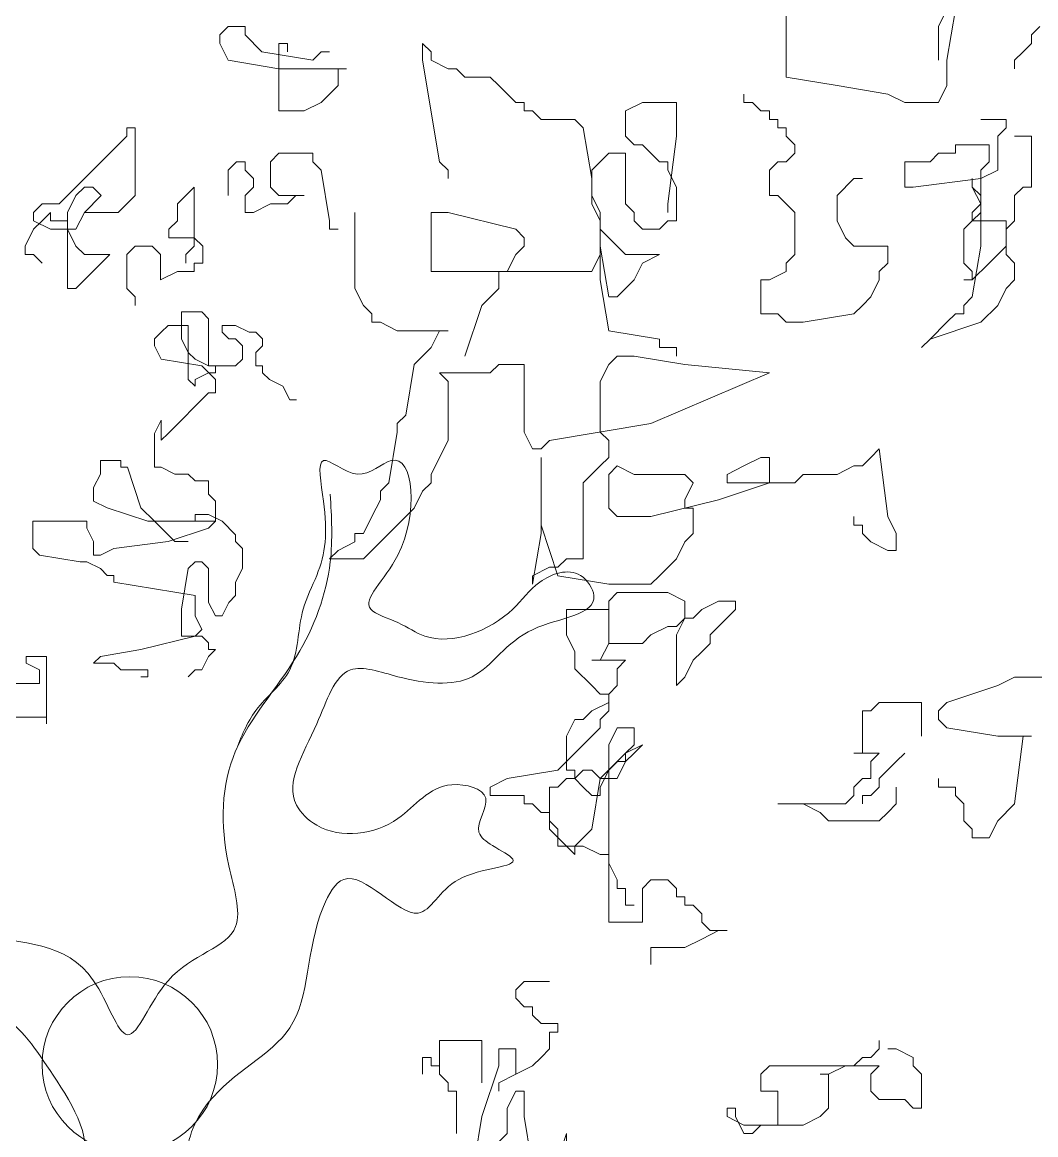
# Model space of a CAD drawing. Extents: x -1568 to -728, y -1287 to -990.
# Drawn here: x -1431.857 to -1429.897, y -1192.522 to -1190.371 of the extents above; entities that cross this region are included whole.
import ezdxf

# ---------------------------------------------------------------- set-up
doc = ezdxf.new("R2010")
doc.units = 0
doc.header["$LTSCALE"] = 5
doc.layers.get('0').update_dxf_attribs({"linetype": 'CONTINUOUS'})

# ---------------------------------------------------------------- blocks, each defined once
blk = doc.blocks.new('tulia')
at = {"color": 3, "lineweight": 0}
for p, q in [((198.6213, 272.2804), (198.6213, 271.6837)), ((197.4865, 271.803), (197.4268, 272.1611)), ((197.4865, 272.1611), (197.5463, 272.0417)), ((196.8296, 272.0417), (196.8893, 271.982)), ((197.5463, 272.0417), (197.5463, 271.803)), ((202.4434, 271.982), (202.4434, 272.0417)), ((202.4434, 272.0417), (202.5629, 272.0417)), ((202.5629, 272.0417), (202.6226, 271.982)), ((196.8893, 271.982), (196.8893, 271.9224)), ((196.8893, 271.9224), (196.949, 271.8627)), ((201.1296, 271.8627), (201.1893, 271.9224)), ((201.1893, 271.9224), (201.1893, 271.803)), ((202.2046, 271.9224), (202.1448, 271.9224)), ((202.1448, 271.9224), (202.1448, 271.8627)), ((202.2046, 271.4449), (202.2046, 271.9224)), ((202.324, 271.8627), (202.4434, 271.982)), ((202.6226, 271.9224), (202.5629, 271.803)), ((202.6226, 271.982), (202.6226, 271.9224)), ((196.949, 271.8627), (197.0088, 271.803)), ((201.1296, 271.803), (201.1296, 271.8627)), ((201.8462, 271.8627), (201.9059, 271.8627)), ((201.9059, 271.8627), (201.9657, 271.803)), ((201.9657, 271.803), (202.324, 271.8627)), ((197.0088, 271.803), (197.0088, 271.7433)), ((197.4865, 271.624), (197.4865, 271.803)), ((201.0101, 271.7433), (201.1296, 271.803)), ((201.1893, 271.803), (201.0698, 271.0869)), ((202.5629, 271.803), (202.2046, 271.7433)), ((198.6213, 271.6837), (198.2629, 271.624)), ((200.6518, 271.624), (200.7115, 271.6837)), ((200.7115, 271.6837), (200.8907, 271.6837)), ((200.8907, 271.6837), (200.9504, 271.7433)), ((200.9504, 271.7433), (201.0101, 271.7433)), ((202.2046, 271.7433), (201.7268, 271.7433)), ((201.7268, 271.7433), (201.7865, 271.7433)), ((201.7865, 271.7433), (201.7865, 271.624)), ((197.5463, 271.5046), (197.4865, 271.624)), ((198.2629, 271.624), (197.9046, 271.5643)), ((200.5323, 271.5046), (200.6518, 271.624)), ((201.7865, 271.624), (201.8462, 271.5643)), ((197.9046, 271.5643), (197.7851, 271.5046)), ((198.9199, 271.5643), (198.9199, 271.5046)), ((201.8462, 271.5643), (201.9059, 271.5046)), ((197.7851, 271.5046), (197.5463, 271.5046)), ((198.8004, 271.4449), (198.7407, 271.4449)), ((198.7407, 271.4449), (198.7407, 271.3853)), ((198.8601, 271.5046), (198.8004, 271.4449)), ((198.9199, 271.5046), (198.8601, 271.5046)), ((199.3976, 271.2659), (199.3976, 271.5046)), ((199.3976, 271.5046), (199.6365, 271.5046)), ((199.6365, 271.5046), (199.756, 271.4449)), ((199.756, 271.4449), (199.756, 271.2659)), ((200.3532, 271.3853), (200.4129, 271.4449)), ((200.4129, 271.4449), (200.4726, 271.4449)), ((200.4726, 271.4449), (200.4726, 271.5046)), ((200.4726, 271.5046), (200.5323, 271.5046)), ((201.9059, 271.5046), (202.0254, 271.4449)), ((202.0254, 271.4449), (202.2046, 271.4449)), ((197.2477, 271.3853), (197.0685, 271.3853)), ((197.0685, 271.3853), (197.0685, 271.3256)), ((198.7407, 271.3853), (198.681, 271.3853)), ((198.681, 271.3853), (198.681, 271.3256)), ((200.0546, 271.3256), (200.1143, 271.3853)), ((200.1143, 271.3853), (200.3532, 271.3853)), ((197.0685, 271.3256), (197.1282, 271.2659)), ((198.681, 271.3256), (198.6213, 271.3256)), ((198.6213, 271.3256), (198.6213, 271.2659)), ((199.9949, 270.9675), (200.0546, 271.3256)), ((203.2198, 270.8482), (203.2198, 271.3256)), ((203.2198, 271.3256), (203.2795, 271.3256)), ((203.2795, 271.3256), (203.2795, 271.2659)), ((196.8893, 270.9079), (196.8893, 271.2659)), ((196.8893, 271.2659), (197.0088, 271.2659)), ((197.1282, 271.2659), (197.1282, 271.0272)), ((198.6213, 271.2659), (198.5615, 271.2062)), ((199.4574, 270.7885), (199.3976, 271.2659)), ((199.756, 271.2659), (199.6962, 271.2062)), ((203.2795, 271.2659), (203.6379, 270.9079)), ((197.4268, 271.2062), (197.1879, 271.2062)), ((197.1879, 271.2062), (197.1879, 271.0869)), ((197.4268, 271.1466), (197.4268, 271.2062)), ((197.5463, 271.1466), (197.4268, 271.1466)), ((197.606, 271.0869), (197.5463, 271.1466)), ((198.5615, 271.2062), (198.5615, 271.1466)), ((198.5615, 271.1466), (198.6213, 271.0869)), ((199.5768, 271.1466), (199.5171, 271.0869)), ((199.6365, 271.2062), (199.5768, 271.1466)), ((199.6962, 271.2062), (199.6365, 271.2062)), ((199.756, 270.7885), (199.756, 271.1466)), ((199.756, 271.1466), (199.8754, 271.1466)), ((199.8754, 271.1466), (199.9949, 271.0272)), ((201.9657, 271.0869), (201.9657, 271.1466)), ((201.9657, 271.1466), (202.2046, 271.1466)), ((202.2046, 271.1466), (202.2643, 271.0869)), ((197.1879, 271.0869), (197.2477, 271.0272)), ((197.7851, 271.0869), (197.606, 271.0869)), ((197.7851, 270.9079), (197.7851, 271.0869)), ((198.6213, 271.0869), (198.681, 271.0869)), ((198.681, 271.0869), (198.7407, 271.0272)), ((199.5171, 271.0869), (199.4574, 271.0869)), ((199.4574, 271.0869), (199.4574, 271.0272)), ((201.0698, 271.0869), (201.0101, 271.0272)), ((201.9059, 271.0272), (201.9657, 271.0869)), ((202.2643, 271.0869), (202.2643, 270.9079)), ((202.4434, 271.0272), (202.4434, 271.0869)), ((202.4434, 271.0869), (202.5032, 271.0869)), ((202.5032, 271.0869), (202.5629, 271.0272)), ((197.1282, 271.0272), (197.2477, 270.9675)), ((197.2477, 271.0272), (197.2477, 270.7885)), ((198.7407, 271.0272), (198.7407, 270.8482)), ((199.4574, 271.0272), (199.3976, 270.9079)), ((199.9949, 271.0272), (199.9949, 270.7885)), ((201.0101, 271.0272), (201.0101, 270.9675)), ((201.8462, 270.6691), (201.9059, 271.0272)), ((202.3837, 270.9675), (202.4434, 271.0272)), ((202.5629, 271.0272), (202.5629, 270.8482)), ((196.949, 270.9079), (196.8893, 270.9079)), ((197.0088, 270.8482), (196.949, 270.9079)), ((197.2477, 270.9675), (197.7254, 270.9079)), ((197.2477, 270.8482), (197.3074, 270.9079)), ((197.3074, 270.9079), (197.2477, 270.7885)), ((197.3074, 270.9079), (197.3074, 270.9675)), ((197.3074, 270.9675), (197.3074, 270.9079)), ((197.7254, 270.9079), (197.7851, 270.9079)), ((198.1435, 270.9675), (198.0838, 270.9675)), ((198.2629, 270.8482), (198.1435, 270.9675)), ((199.3976, 270.9079), (199.3976, 270.6691)), ((199.9949, 270.8482), (199.9949, 270.9675)), ((202.2643, 270.9079), (202.2046, 270.8482)), ((202.3837, 270.9079), (202.3837, 270.9675)), ((202.4434, 270.8482), (202.3837, 270.9079)), ((202.8018, 270.4901), (202.8018, 270.9079)), ((202.8018, 270.9079), (202.8615, 270.8482)), ((203.4587, 270.8482), (203.5184, 270.9079)), ((203.5184, 270.9079), (203.5782, 270.9079)), ((203.5782, 270.9079), (203.6379, 270.8482)), ((203.6379, 270.9079), (203.6976, 270.8482)), ((197.0088, 270.6691), (197.0088, 270.8482)), ((197.2477, 270.4901), (197.2477, 270.8482)), ((198.2629, 270.6691), (198.2629, 270.8482)), ((198.681, 270.8482), (198.6213, 270.7885)), ((198.7407, 270.8482), (198.681, 270.8482)), ((199.9351, 270.7288), (199.9949, 270.8482)), ((202.2046, 270.8482), (202.0254, 270.8482)), ((202.0254, 270.8482), (202.0851, 270.8482)), ((202.0851, 270.8482), (202.1448, 270.7885)), ((202.4434, 270.7288), (202.4434, 270.8482)), ((202.8615, 270.8482), (202.9212, 270.7885)), ((203.2795, 270.7885), (203.2198, 270.8482)), ((203.5782, 270.7288), (203.4587, 270.8482)), ((203.6379, 270.8482), (203.6976, 270.7288)), ((203.6976, 270.8482), (203.7573, 270.7885)), ((197.2477, 270.7885), (197.3074, 270.7288)), ((197.2477, 270.7885), (197.2477, 270.7288)), ((198.6213, 270.7885), (198.5615, 270.7288)), ((199.4574, 270.7288), (199.4574, 270.7885)), ((199.6962, 270.7288), (199.756, 270.7885)), ((199.9949, 270.7885), (199.9351, 270.6691)), ((202.1448, 270.7885), (202.2643, 270.7885)), ((202.2643, 270.7885), (202.3837, 270.7288)), ((202.9212, 270.7885), (202.9212, 270.6691)), ((203.3393, 270.7288), (203.2795, 270.7885)), ((203.7573, 270.7885), (203.8768, 270.7885)), ((203.8768, 270.7885), (203.9365, 270.7288)), ((197.0685, 270.6095), (197.0088, 270.6691)), ((197.3074, 270.6691), (197.0685, 270.6691)), ((197.0685, 270.6691), (197.0685, 270.4304)), ((197.2477, 270.7288), (197.3074, 270.6691)), ((197.3074, 270.7288), (197.3074, 270.6691)), ((197.3074, 270.6691), (197.3671, 270.6095)), ((198.2032, 270.5498), (198.2629, 270.6691)), ((198.5615, 270.7288), (198.5615, 270.4304)), ((199.3976, 270.6691), (199.4574, 270.6691)), ((199.4574, 270.6691), (199.5171, 270.6095)), ((199.6365, 270.6095), (199.6962, 270.6691)), ((199.6962, 270.6691), (199.6962, 270.7288)), ((199.9351, 270.4304), (199.9351, 270.7288)), ((199.9351, 270.6691), (199.9351, 270.6095)), ((200.5323, 270.6095), (201.0101, 270.7288)), ((201.0101, 270.7288), (201.1296, 270.7288)), ((201.1296, 270.7288), (201.1296, 270.3111)), ((201.6671, 270.7288), (201.6671, 270.1917)), ((201.8462, 270.6095), (201.8462, 270.6691)), ((202.3837, 270.7288), (202.4434, 270.7288)), ((202.9212, 270.6691), (202.9809, 270.6095)), ((203.5782, 270.7288), (203.3393, 270.7288)), ((203.6379, 270.6095), (203.5782, 270.7288)), ((203.6976, 270.7288), (203.6976, 270.6095)), ((203.6976, 270.1917), (203.6976, 270.6691)), ((203.6976, 270.6691), (203.817, 270.6691)), ((203.817, 270.6691), (203.817, 270.7288)), ((203.817, 270.7288), (203.8768, 270.6691)), ((203.9365, 270.6691), (203.817, 270.6095)), ((203.8768, 270.6691), (203.9365, 270.6095)), ((203.9365, 270.7288), (203.9365, 270.6691)), ((197.0685, 270.4901), (197.0685, 270.6095)), ((197.3671, 270.6095), (197.3671, 270.3708)), ((199.5171, 270.6095), (199.6365, 270.6095)), ((199.9351, 270.6095), (199.8754, 270.5498)), ((199.9351, 270.6095), (199.9351, 270.2514)), ((199.9351, 270.4901), (199.9351, 270.6095)), ((200.4726, 270.5498), (200.5323, 270.6095)), ((201.7865, 270.6095), (201.8462, 270.6095)), ((202.9809, 270.6095), (202.9809, 270.5498)), ((203.817, 270.6095), (203.6379, 270.6095)), ((203.6976, 270.6095), (203.6379, 270.4901)), ((203.9365, 270.6095), (203.9962, 270.4901)), ((198.1435, 270.4901), (198.2032, 270.5498)), ((199.8754, 270.5498), (199.8157, 270.4901)), ((200.4726, 270.4901), (200.4726, 270.5498)), ((202.8018, 270.5498), (202.742, 270.4901)), ((202.9809, 270.5498), (202.8018, 270.5498)), ((197.0685, 270.4304), (197.0088, 270.3708)), ((197.1879, 270.3708), (197.0685, 270.4901)), ((197.3074, 270.1321), (197.2477, 270.4901)), ((197.9046, 270.3708), (197.9046, 270.4901)), ((197.9046, 270.4901), (198.1435, 270.4901)), ((198.5615, 270.4304), (198.6213, 270.3708)), ((199.756, 270.4304), (199.5171, 270.4304)), ((199.5171, 270.4304), (199.6365, 270.3708)), ((199.8157, 270.4901), (199.756, 270.4304)), ((199.8754, 270.1321), (199.9351, 270.4901)), ((199.9949, 270.3111), (199.9351, 270.4304)), ((200.5323, 270.4304), (200.4726, 270.4901)), ((200.5921, 270.3111), (200.5323, 270.4304)), ((202.742, 270.4901), (202.742, 270.3708)), ((202.8615, 270.4304), (202.8018, 270.4901)), ((202.8615, 270.3708), (202.8615, 270.4304)), ((203.0407, 270.4304), (203.1004, 270.4901)), ((203.0407, 270.2514), (203.0407, 270.4304)), ((203.1004, 270.4901), (203.2198, 270.4901)), ((203.2198, 270.4901), (203.2795, 270.4304)), ((203.2795, 270.4304), (203.2795, 270.1917)), ((203.5782, 270.4304), (203.399, 270.4304)), ((203.399, 270.4304), (203.4587, 270.3708)), ((203.6379, 270.4901), (203.5782, 270.4304)), ((203.9365, 270.4304), (203.8768, 270.3708)), ((203.9962, 270.4304), (203.9365, 270.4304)), ((203.9962, 270.4901), (203.9962, 270.4304)), ((197.0088, 270.3708), (197.0088, 270.2514)), ((197.3074, 270.2514), (197.1879, 270.3708)), ((197.3671, 270.3708), (197.3074, 270.3111)), ((197.9643, 270.3111), (197.9046, 270.3708)), ((198.6213, 270.3708), (198.6213, 270.3111)), ((199.6365, 270.3708), (199.6962, 270.2514)), ((202.742, 270.3708), (202.8018, 270.3708)), ((202.8018, 270.3708), (202.8018, 270.3111)), ((203.4587, 270.3708), (203.5782, 270.2514)), ((197.3074, 270.3111), (197.3074, 270.2514)), ((197.9643, 270.2514), (197.9643, 270.3111)), ((198.6213, 270.3111), (198.7407, 270.2514)), ((201.1296, 270.3111), (199.9949, 270.3111)), ((200.6518, 270.3111), (200.5921, 270.3111)), ((200.6518, 270.1917), (200.6518, 270.3111)), ((202.8018, 270.3111), (202.9212, 270.3111)), ((202.9212, 270.3111), (203.0407, 270.2514)), ((197.0088, 270.2514), (197.0685, 270.1917)), ((197.0685, 270.1917), (197.1282, 270.0724)), ((197.3074, 270.2514), (197.3671, 270.2514)), ((197.3671, 270.2514), (197.3074, 270.2514)), ((198.024, 270.1321), (197.9643, 270.2514)), ((198.7407, 270.2514), (198.8004, 270.2514)), ((198.8004, 270.2514), (198.8004, 270.0127)), ((199.6962, 270.2514), (199.756, 270.1917)), ((199.756, 270.1917), (199.8157, 270.1321)), ((199.9351, 270.2514), (199.8754, 269.8933)), ((200.7712, 270.0724), (200.6518, 270.1917)), ((201.6671, 270.1917), (201.6073, 270.0724)), ((203.2795, 270.1917), (203.2198, 270.1321)), ((203.5782, 270.2514), (203.6379, 270.1917)), ((203.6379, 270.1917), (203.6976, 270.1917)), ((197.3671, 270.0724), (197.3074, 270.1321)), ((198.0838, 270.0724), (198.024, 270.1321)), ((199.8157, 270.1321), (199.8754, 270.1321)), ((203.2198, 270.1321), (203.2198, 270.0724)), ((197.1282, 270.0724), (197.2477, 269.953)), ((197.3671, 270.0127), (197.3671, 270.0724)), ((198.1435, 270.0127), (198.0838, 270.0724)), ((200.8907, 269.7143), (200.7712, 270.0724)), ((201.6073, 270.0724), (201.5476, 270.0127)), ((197.2477, 269.953), (197.606, 269.8337)), ((197.4268, 270.0127), (197.3671, 270.0127)), ((197.4865, 269.953), (197.4268, 270.0127)), ((197.606, 269.8337), (197.4865, 269.953)), ((198.5018, 269.953), (198.1435, 270.0127)), ((198.6213, 269.953), (198.5018, 269.953)), ((198.681, 270.0127), (198.6213, 269.953)), ((198.8004, 270.0127), (198.681, 270.0127)), ((201.4879, 269.953), (201.3684, 269.8933)), ((201.5476, 269.953), (201.4879, 269.953)), ((201.5476, 270.0127), (201.5476, 269.953)), ((202.701, 269.9782), (202.7488, 270.0259)), ((202.701, 269.6443), (202.701, 269.9782)), ((202.7488, 270.0259), (202.892, 270.0259)), ((202.892, 270.0259), (202.892, 269.8351)), ((199.8754, 269.8933), (199.5171, 269.8337)), ((201.3684, 269.8933), (201.0101, 269.8933)), ((201.0101, 269.8933), (201.0698, 269.8933)), ((201.0698, 269.8933), (201.1296, 269.774)), ((202.3191, 269.8351), (202.3668, 269.8828)), ((202.3668, 269.8828), (202.4146, 269.8828)), ((202.4146, 269.8828), (202.5101, 269.9305)), ((202.5101, 269.9305), (202.6055, 269.9305)), ((202.6055, 269.8828), (202.5578, 269.8351)), ((202.6055, 269.9305), (202.6055, 269.8828)), ((202.8442, 269.5489), (202.8442, 269.9305)), ((202.8442, 269.9305), (202.9875, 269.9305)), ((202.9875, 269.9305), (203.0352, 269.8828)), ((203.0352, 269.8828), (203.083, 269.8351)), ((197.606, 269.8337), (197.6657, 269.774)), ((197.6657, 269.774), (197.606, 269.8337)), ((199.5171, 269.8337), (199.5171, 269.774)), ((202.3191, 269.7874), (202.3191, 269.8351)), ((202.5101, 269.8351), (202.4623, 269.7874)), ((202.5578, 269.8351), (202.5101, 269.8351)), ((202.892, 269.8351), (202.8442, 269.7397)), ((203.083, 269.8351), (203.083, 269.7874)), ((199.5171, 269.774), (199.3976, 269.774)), ((199.3976, 269.774), (199.3976, 269.7143)), ((201.1296, 269.774), (201.249, 269.6546)), ((202.3668, 269.7397), (202.3191, 269.7874)), ((202.3668, 269.6443), (202.3668, 269.7397)), ((202.4623, 269.7874), (202.4623, 269.692)), ((202.8442, 269.7397), (202.7965, 269.692)), ((203.083, 269.7874), (203.0352, 269.692)), ((198.7407, 269.595), (199.3379, 269.6546)), ((199.3379, 269.6546), (199.6962, 269.7143)), ((199.6962, 269.7143), (199.8157, 269.7143)), ((199.8157, 269.7143), (199.8754, 269.6546)), ((199.8754, 269.6546), (199.9351, 269.5353)), ((200.6518, 269.6546), (200.4726, 269.6546)), ((200.4726, 269.6546), (200.4726, 269.1772)), ((200.7115, 269.595), (200.6518, 269.6546)), ((201.249, 269.6546), (201.3087, 269.2966)), ((202.3191, 269.5966), (202.3191, 269.6443)), ((202.3191, 269.6443), (202.3668, 269.6443)), ((202.4623, 269.692), (202.5101, 269.6443)), ((202.5101, 269.6443), (202.701, 269.6443)), ((202.701, 269.6443), (202.6533, 269.6443)), ((202.6533, 269.6443), (202.6533, 269.5966)), ((202.7488, 269.6443), (202.6533, 269.5489)), ((202.7965, 269.692), (202.701, 269.6443)), ((203.0352, 269.692), (202.7488, 269.6443)), ((199.5768, 269.2369), (198.7407, 269.595)), ((201.0698, 269.595), (200.7115, 269.595)), ((201.0101, 269.5353), (201.0698, 269.595)), ((202.2714, 269.5489), (202.3191, 269.5966)), ((202.6533, 269.5966), (202.701, 269.5966)), ((202.701, 269.5966), (202.7965, 269.5489)), ((199.9351, 269.5353), (199.9351, 269.1772)), ((201.0101, 269.1176), (201.0101, 269.5353)), ((202.1281, 269.4057), (202.1759, 269.5012)), ((202.1759, 269.5012), (202.2714, 269.5489)), ((202.6533, 269.5489), (202.6533, 269.4535)), ((202.7965, 269.5489), (202.7965, 269.5012)), ((202.7965, 269.5012), (202.8442, 269.5489)), ((202.0804, 269.4057), (202.1281, 269.4057)), ((202.6533, 269.4535), (202.701, 269.4535)), ((202.701, 269.4535), (202.9875, 269.1672)), ((201.3087, 269.2966), (201.3684, 269.2369)), ((203.0352, 269.1195), (203.0352, 269.2626)), ((203.0352, 269.2626), (203.083, 269.1672)), ((200.2935, 269.1176), (199.5768, 269.2369)), ((199.9351, 269.1772), (199.8754, 269.1176)), ((200.4726, 269.1772), (200.4129, 269.0579)), ((201.3684, 269.2369), (201.3684, 269.1772)), ((201.3684, 269.1772), (201.4282, 268.8192)), ((202.9875, 269.1672), (203.0352, 269.1195)), ((203.083, 269.1672), (203.083, 268.9287)), ((199.8754, 269.1176), (199.8754, 268.9982)), ((200.3532, 269.0579), (200.2935, 269.1176)), ((201.0698, 268.9982), (201.0101, 269.1176)), ((197.9643, 269.0579), (197.9046, 268.5805)), ((198.024, 268.9982), (197.9643, 269.0579)), ((200.4129, 269.0579), (200.3532, 269.0579)), ((198.0838, 268.9385), (198.024, 268.9982)), ((198.1435, 268.9385), (198.0838, 268.9385)), ((198.2629, 268.8788), (198.1435, 268.9385)), ((198.7407, 268.8192), (198.7407, 268.9982)), ((198.7407, 268.9982), (198.8004, 268.9982)), ((198.8004, 268.9982), (198.9199, 268.9385)), ((198.9199, 268.9385), (199.0393, 268.8788)), ((199.6962, 268.8788), (199.8157, 268.9385)), ((199.8157, 268.9385), (199.8754, 268.8788)), ((199.8754, 268.9982), (199.9351, 268.9385)), ((199.9351, 268.9385), (200.0546, 268.8192)), ((200.3532, 268.4611), (200.3532, 268.9982)), ((200.3532, 268.9982), (200.3532, 268.5208)), ((201.1296, 268.8788), (201.0698, 268.9982)), ((203.3217, 268.9287), (203.3217, 268.9764)), ((203.3217, 268.9764), (203.4649, 268.9764)), ((203.4649, 268.9764), (203.4649, 268.881)), ((198.5018, 268.8788), (198.2629, 268.8788)), ((198.5615, 268.8192), (198.5018, 268.8788)), ((199.0393, 268.8788), (199.0393, 268.8192)), ((199.2782, 268.8192), (199.3379, 268.8788)), ((199.3379, 268.8788), (199.6962, 268.8788)), ((199.8754, 268.8788), (199.8754, 268.6401)), ((201.1296, 268.8192), (201.1296, 268.8788)), ((202.8442, 268.881), (202.7965, 268.8333)), ((202.9397, 268.881), (202.8442, 268.881)), ((203.0352, 268.9287), (202.9397, 268.881)), ((203.083, 268.9287), (203.0352, 268.9287)), ((203.1784, 268.6425), (203.2739, 268.9287)), ((203.2739, 268.9287), (203.3217, 268.9287)), ((203.4649, 268.881), (203.5126, 268.7856)), ((199.0393, 268.8192), (198.5615, 268.8192)), ((199.099, 268.6998), (198.7407, 268.8192)), ((199.3379, 268.6998), (199.2782, 268.8192)), ((200.0546, 268.8192), (200.0546, 268.2821)), ((201.1893, 268.7595), (201.1296, 268.8192)), ((201.4282, 268.8192), (201.4879, 268.7595)), ((202.7965, 268.8333), (202.701, 268.8333)), ((202.701, 268.8333), (202.701, 268.7379)), ((203.5126, 268.7856), (203.5126, 268.6902)), ((199.5768, 268.5805), (199.099, 268.6998)), ((199.3379, 268.6401), (199.3379, 268.6998)), ((201.249, 268.6401), (201.1893, 268.7595)), ((201.4879, 268.7595), (201.4879, 268.6998)), ((201.4879, 268.6998), (201.5476, 268.5805)), ((202.701, 268.7379), (202.6533, 268.6902)), ((199.2782, 268.4611), (199.2782, 268.6401)), ((199.2782, 268.6401), (199.3379, 268.6401)), ((199.8754, 268.6401), (199.8157, 268.5805)), ((201.6073, 268.2821), (201.249, 268.6401)), ((202.6533, 268.6902), (202.6533, 268.5471)), ((203.083, 268.5471), (203.1784, 268.6425)), ((203.4171, 268.6425), (203.1307, 268.5471)), ((203.5126, 268.6902), (203.4171, 268.6425)), ((197.9046, 268.5805), (197.8449, 268.4611)), ((198.1435, 268.5208), (198.1435, 268.5805)), ((199.8157, 268.5805), (199.5768, 268.5805)), ((201.5476, 268.5805), (201.6073, 268.4611)), ((202.6055, 268.5471), (202.5101, 268.4517)), ((202.701, 268.5948), (202.6055, 268.5471)), ((202.6533, 268.5471), (202.7965, 268.5471)), ((203.1307, 268.5471), (202.6533, 268.5471)), ((202.6533, 268.5471), (202.701, 268.4994)), ((202.7965, 268.5948), (202.701, 268.5948)), ((202.7965, 268.5471), (202.7965, 268.5948)), ((202.9875, 268.4517), (203.083, 268.5471)), ((203.5604, 268.4994), (203.5604, 268.5471)), ((203.5604, 268.5471), (203.9423, 268.5471)), ((203.9423, 268.5471), (203.9423, 268.3562)), ((197.8449, 268.4611), (197.8449, 268.3418)), ((198.024, 268.4014), (198.0838, 268.4611)), ((198.0838, 268.4611), (198.0838, 268.5208)), ((198.0838, 268.5208), (198.1435, 268.5208)), ((199.3379, 268.4014), (199.2782, 268.4611)), ((200.3532, 268.5208), (200.2337, 268.1627)), ((200.4129, 268.103), (200.3532, 268.4611)), ((201.6073, 268.4611), (201.6671, 268.4611)), ((201.6671, 268.4611), (201.6671, 268.4014)), ((202.701, 268.4994), (202.9875, 268.4039)), ((203.5126, 268.4039), (203.5604, 268.4994)), ((197.9046, 268.3418), (198.024, 268.4014)), ((199.3976, 268.2821), (199.3379, 268.4014)), ((201.6671, 268.4014), (201.7865, 268.3418)), ((202.5101, 268.4039), (202.4623, 268.3562)), ((202.5101, 268.4517), (202.5101, 268.4039)), ((202.8442, 268.4039), (202.9397, 268.4039)), ((202.9397, 268.4039), (202.9875, 268.4517)), ((202.9875, 268.4039), (203.3694, 268.3562)), ((203.5126, 268.3085), (203.5126, 268.4039)), ((197.8449, 268.3418), (197.9046, 268.3418)), ((201.7865, 268.3418), (201.8462, 268.2821)), ((202.4623, 268.3562), (202.4623, 268.2131)), ((203.3694, 268.3562), (203.4649, 268.3085)), ((203.4649, 268.3085), (203.5126, 268.3085)), ((203.8945, 268.3085), (203.6081, 268.2608)), ((203.9423, 268.3562), (203.8945, 268.3085)), ((199.5171, 268.1627), (199.3976, 268.2821)), ((200.0546, 268.2821), (200.174, 268.2821)), ((200.174, 268.2821), (200.2337, 268.2224)), ((201.8462, 268.2821), (201.6073, 268.2821)), ((202.701, 268.2131), (202.7488, 268.2608)), ((202.7488, 268.2608), (202.7965, 268.2608)), ((202.7965, 268.2608), (202.8442, 268.2131)), ((203.5604, 268.2608), (203.4649, 268.2131)), ((203.6081, 268.2608), (203.5604, 268.2608)), ((199.5768, 268.103), (199.5171, 268.1627)), ((200.2337, 268.1627), (199.8754, 268.103)), ((200.2337, 268.2224), (200.2935, 268.2224)), ((200.2935, 268.2224), (200.4129, 268.1627)), ((200.4129, 268.1627), (200.4129, 268.103)), ((202.4623, 268.2131), (202.5101, 268.1177)), ((202.701, 267.9746), (202.701, 268.2131)), ((202.8442, 268.2131), (202.892, 267.9269)), ((203.4171, 268.1654), (203.3694, 268.1654)), ((203.3694, 268.1654), (203.3694, 268.1177)), ((203.4649, 268.2131), (203.4171, 268.1654)), ((199.8754, 268.103), (199.5768, 268.103)), ((202.5101, 268.1177), (202.5101, 268.0223)), ((203.3694, 268.1177), (202.7965, 268.0223)), ((199.4574, 268.0434), (199.3379, 267.9837)), ((199.8157, 268.0434), (199.4574, 268.0434)), ((199.8754, 267.9837), (199.8157, 268.0434)), ((202.5101, 268.0223), (202.5578, 267.9746)), ((202.7965, 268.0223), (202.7965, 267.8792)), ((198.9796, 267.924), (198.9796, 267.9837)), ((198.9796, 267.9837), (199.099, 267.9837)), ((199.099, 267.8047), (198.9796, 267.924)), ((199.099, 267.9837), (199.2185, 267.924)), ((199.2185, 267.924), (199.2782, 267.8643)), ((199.3379, 267.9837), (199.3379, 267.8643)), ((199.8754, 267.6853), (199.8754, 267.9837)), ((199.8754, 267.6853), (199.8754, 267.924)), ((199.8754, 267.924), (200.174, 267.924)), ((200.174, 267.924), (200.174, 267.745)), ((202.5578, 267.9746), (202.6055, 267.8792)), ((202.6533, 267.8792), (202.701, 267.9746)), ((202.892, 267.9269), (202.892, 267.7361)), ((199.2782, 267.8643), (199.3379, 267.8643)), ((199.3379, 267.8643), (199.3976, 267.745)), ((199.3379, 267.8643), (199.3976, 267.8047)), ((202.6055, 267.8792), (202.6533, 267.8792)), ((202.7965, 267.8792), (202.7488, 267.7838)), ((199.1587, 267.745), (199.099, 267.8047)), ((199.3976, 267.8047), (199.4574, 267.8047)), ((199.4574, 267.8047), (199.5768, 267.745)), ((202.7488, 267.7838), (202.7965, 267.7361)), ((199.1587, 267.6853), (199.1587, 267.745)), ((199.2185, 267.6256), (199.1587, 267.6853)), ((199.3976, 267.745), (199.3976, 267.3869)), ((199.5768, 267.745), (199.6365, 267.6853)), ((199.6365, 267.6853), (199.8754, 267.6853)), ((199.9351, 267.566), (199.8754, 267.6853)), ((200.174, 267.745), (200.1143, 267.6256)), ((202.7488, 267.7361), (202.701, 267.6884)), ((202.701, 267.6884), (202.701, 267.6407)), ((202.892, 267.7361), (202.7488, 267.7361)), ((202.7965, 267.7361), (203.1784, 267.6407)), ((199.2782, 267.566), (199.2185, 267.6256)), ((200.1143, 267.6256), (200.1143, 267.5063)), ((202.701, 267.6407), (202.6533, 267.6407)), ((202.6533, 267.6407), (202.701, 267.593)), ((203.1784, 267.6407), (203.4649, 267.593)), ((199.3379, 267.4466), (199.2782, 267.566)), ((199.8157, 267.5063), (199.756, 267.566)), ((199.756, 267.566), (199.9949, 267.566)), ((199.9949, 267.566), (199.9351, 267.566)), ((202.701, 267.593), (202.7488, 267.4976)), ((203.3694, 267.5453), (203.3217, 267.4976)), ((203.5126, 267.5453), (203.3694, 267.5453)), ((203.4649, 267.593), (203.5126, 267.5453)), ((203.8468, 267.1159), (203.8468, 267.593)), ((203.8468, 267.593), (203.99, 267.593)), ((203.99, 267.5453), (203.8945, 267.4976)), ((203.99, 267.593), (203.99, 267.5453)), ((196.7699, 267.4466), (197.0088, 267.4466)), ((197.0088, 267.4466), (197.1282, 267.3869)), ((199.3976, 267.3869), (199.3379, 267.4466)), ((199.8157, 267.3869), (199.8157, 267.5063)), ((200.1143, 267.5063), (199.9949, 267.3869)), ((202.7488, 267.4976), (202.7965, 267.4976)), ((202.7965, 267.4976), (202.8442, 267.4498)), ((203.3217, 267.4976), (203.1307, 267.4976)), ((203.1307, 267.4976), (203.1307, 267.4498)), ((203.1307, 267.4498), (203.1784, 267.4498)), ((203.8945, 267.4976), (203.8945, 267.4021)), ((197.1282, 267.3869), (197.4865, 267.2676)), ((199.8754, 267.3272), (199.8157, 267.3869)), ((199.9949, 267.3869), (199.9351, 267.3272)), ((203.8945, 267.4021), (204.2765, 267.4021)), ((199.8754, 267.2079), (199.8754, 267.3272)), ((199.9351, 267.3272), (199.8754, 267.3272)), ((199.8754, 267.3272), (199.8754, 267.2676)), ((197.4865, 267.2676), (197.5463, 267.2079)), ((197.5463, 267.2079), (197.5463, 267.1482)), ((197.6657, 267.2676), (197.9643, 267.2676)), ((197.6657, 267.0289), (197.6657, 267.2676)), ((197.9643, 267.2676), (198.024, 267.2079)), ((198.024, 267.2079), (198.0838, 267.2079)), ((198.0838, 267.2079), (198.0838, 266.9095)), ((199.8754, 267.2676), (199.9949, 267.2079)), ((199.9351, 267.1482), (199.8754, 267.2079)), ((199.9949, 267.2079), (200.0546, 267.1482)), ((197.5463, 267.1482), (197.4865, 267.0885)), ((199.9351, 267.0885), (199.9351, 267.1482)), ((200.0546, 267.1482), (200.1143, 267.1482)), ((200.1143, 267.1482), (200.174, 267.0289)), ((204.2765, 267.1636), (203.8468, 267.1636)), ((203.8468, 267.1636), (203.8468, 267.1159)), ((197.4865, 267.0885), (197.1282, 267.0289)), ((199.6962, 266.9692), (199.6962, 267.0885)), ((199.6962, 267.0885), (199.8157, 267.0885)), ((199.8157, 267.0885), (199.8754, 266.9692)), ((200.0546, 266.9692), (199.9351, 267.0885)), ((197.1282, 267.0289), (196.8893, 267.0289)), ((196.8893, 267.0289), (196.949, 267.0289)), ((196.949, 267.0289), (197.0088, 266.5515)), ((199.6962, 266.9095), (199.6365, 266.9692)), ((199.6365, 266.9692), (199.756, 266.9095)), ((199.756, 266.9095), (199.6962, 266.9692)), ((199.8754, 266.9692), (199.8754, 266.1337)), ((200.1143, 266.9095), (200.0546, 266.9692)), ((200.174, 267.0289), (200.174, 266.8498)), ((197.7851, 266.9095), (197.8449, 266.8498)), ((198.1435, 266.9095), (197.9643, 266.9095)), ((197.9643, 266.9095), (198.024, 266.8498)), ((198.0838, 266.9095), (198.1435, 266.9095)), ((199.756, 266.8498), (199.6962, 266.9095)), ((199.756, 266.9095), (199.8754, 266.7902)), ((199.756, 266.8498), (199.756, 266.9095)), ((200.174, 266.8498), (200.1143, 266.9095)), ((197.8449, 266.8498), (197.9643, 266.7305)), ((198.024, 266.8498), (198.024, 266.7305)), ((199.8157, 266.7305), (199.756, 266.8498)), ((199.8157, 266.8498), (199.756, 266.8498)), ((199.9351, 266.7305), (199.8157, 266.8498)), ((200.174, 266.7902), (200.174, 266.8498)), ((200.174, 266.8498), (200.2337, 266.7902)), ((197.5463, 266.6708), (197.5463, 266.7305)), ((197.9643, 266.7305), (197.9643, 266.6708)), ((198.024, 266.7305), (198.0838, 266.7305)), ((198.0838, 266.7305), (198.1435, 266.6708)), ((199.9351, 266.7305), (199.8157, 266.7305)), ((199.8754, 266.7902), (199.9351, 266.6708)), ((199.9949, 266.7902), (199.9351, 266.7305)), ((199.9949, 266.3724), (199.9351, 266.7305)), ((200.0546, 266.7902), (199.9949, 266.7902)), ((200.1143, 266.7305), (200.0546, 266.7902)), ((200.0546, 266.6708), (200.1143, 266.7305)), ((200.1143, 266.7305), (200.1143, 266.7902)), ((200.1143, 266.7902), (200.174, 266.7902)), ((200.174, 266.7305), (200.1143, 266.7305)), ((200.2337, 266.6708), (200.174, 266.7305)), ((200.2337, 266.7902), (200.5921, 266.7305)), ((200.5921, 266.7305), (200.7115, 266.6708)), ((197.4268, 266.6111), (197.4268, 266.6708)), ((197.4268, 266.6708), (197.5463, 266.6708)), ((197.8449, 266.5515), (197.8449, 266.6708)), ((197.9643, 266.6708), (198.024, 266.6111)), ((198.1435, 266.6708), (198.1435, 266.6111)), ((199.9351, 266.6708), (199.9351, 266.6111)), ((199.9949, 266.6111), (200.0546, 266.6708)), ((200.2935, 266.6708), (200.2337, 266.6708)), ((200.2935, 266.3724), (200.2935, 266.6708)), ((200.7115, 266.6708), (200.7115, 266.6111)), ((197.3671, 266.5515), (197.4268, 266.6111)), ((198.024, 266.6111), (198.0838, 266.6111)), ((198.0838, 266.6111), (198.0838, 266.5515)), ((198.0838, 266.5515), (198.0838, 266.6111)), ((198.1435, 266.6111), (198.2032, 266.5515)), ((199.9351, 266.6111), (199.9949, 266.6111)), ((200.7115, 266.6111), (200.4726, 266.6111)), ((200.4726, 266.6111), (200.4726, 266.5515)), ((197.0088, 266.5515), (197.1282, 266.4321)), ((197.3671, 266.4321), (197.3671, 266.5515)), ((197.9046, 266.4918), (197.8449, 266.5515)), ((198.2032, 266.5515), (198.681, 266.5515)), ((198.5018, 266.5515), (198.3824, 266.4918)), ((198.681, 266.5515), (198.5018, 266.5515)), ((200.4129, 266.5515), (200.3532, 266.4918)), ((200.4726, 266.5515), (200.4129, 266.5515)), ((197.1282, 266.4321), (197.1879, 266.3127)), ((197.3074, 266.3724), (197.3671, 266.4321)), ((197.9643, 266.4321), (197.9046, 266.4918)), ((198.3226, 266.4321), (197.9643, 266.4321)), ((198.3824, 266.4918), (198.3226, 266.4321)), ((200.2935, 266.4321), (200.2337, 266.3724)), ((200.3532, 266.4918), (200.2935, 266.4918)), ((200.2935, 266.4918), (200.2935, 266.4321)), ((197.3074, 266.3127), (197.3074, 266.3724)), ((200.0546, 266.3127), (199.9949, 266.3724)), ((200.174, 266.2531), (200.2935, 266.3724)), ((200.2337, 266.3724), (200.2337, 266.2531)), ((197.1879, 266.3127), (197.3074, 266.3127)), ((200.1143, 266.2531), (200.0546, 266.3127)), ((199.8754, 265.716), (199.8754, 266.1934)), ((199.8754, 266.1934), (199.9351, 266.1934)), ((199.9351, 266.1934), (200.0546, 266.2531)), ((200.0546, 266.2531), (200.1143, 266.2531)), ((200.1143, 266.2531), (200.1143, 266.1934)), ((200.1143, 266.1934), (200.174, 266.2531)), ((200.2337, 266.2531), (200.1143, 266.2531)), ((199.8754, 266.1337), (199.8157, 266.0144)), ((199.3976, 265.9547), (199.4574, 266.0144)), ((199.3976, 265.895), (199.3976, 265.9547)), ((199.4574, 266.0144), (199.5768, 266.0144)), ((199.5768, 266.0144), (199.6365, 265.9547)), ((199.6365, 265.9547), (199.6365, 265.716)), ((199.8157, 265.9547), (199.756, 265.9547)), ((199.756, 265.9547), (199.756, 265.8353)), ((199.8157, 266.0144), (199.8157, 265.9547)), ((199.3379, 265.8353), (199.3379, 265.895)), ((199.3379, 265.895), (199.3976, 265.895)), ((199.2185, 265.7757), (199.2782, 265.8353)), ((199.2782, 265.8353), (199.3379, 265.8353)), ((199.756, 265.8353), (199.6962, 265.8353)), ((199.6962, 265.8353), (199.756, 265.8353)), ((199.1587, 265.6563), (199.2185, 265.716)), ((199.2185, 265.716), (199.2185, 265.7757)), ((199.6365, 265.716), (199.8754, 265.716)), ((199.099, 265.6563), (199.0393, 265.6563)), ((199.0393, 265.6563), (199.1587, 265.6563)), ((199.2185, 265.5966), (199.099, 265.6563)), ((199.3379, 265.5369), (199.2185, 265.5966)), ((199.5768, 265.5369), (199.3379, 265.5369)), ((199.5768, 265.4176), (199.5768, 265.5369)), ((200.2935, 265.2982), (200.4726, 265.2982)), ((200.4726, 265.2982), (200.5323, 265.2386)), ((200.5323, 265.2386), (200.5323, 265.1789)), ((200.5323, 265.1789), (200.4726, 265.1192)), ((200.4726, 265.1192), (200.4129, 265.1192)), ((200.4129, 265.1192), (200.4129, 265.0595)), ((200.4129, 265.0595), (200.3532, 264.9999)), ((200.3532, 264.9999), (200.2337, 264.9999)), ((200.2337, 264.9999), (200.2337, 264.9402)), ((200.2337, 264.9402), (200.2935, 264.9402)), ((200.2935, 264.9402), (200.2935, 264.8208)), ((197.9643, 264.8208), (197.9643, 264.8805)), ((200.7712, 264.5821), (200.7712, 264.8805)), ((200.7712, 264.8805), (201.0698, 264.8805)), ((201.0698, 264.8805), (201.0698, 264.7015)), ((197.8449, 264.8208), (197.7254, 264.7611)), ((197.9046, 264.8208), (197.8449, 264.8208)), ((198.024, 264.7611), (197.9643, 264.8208)), ((200.2935, 264.8208), (200.3532, 264.7611)), ((200.5323, 264.6418), (200.5323, 264.8208)), ((200.5323, 264.8208), (200.6518, 264.8208)), ((200.6518, 264.8208), (200.6518, 264.7015)), ((197.7254, 264.7015), (197.6657, 264.6418)), ((197.7254, 264.7611), (197.7254, 264.7015)), ((198.024, 264.6418), (197.9643, 264.7015)), ((197.9643, 264.7015), (198.7407, 264.7015)), ((198.0838, 264.7611), (198.024, 264.7611)), ((198.1435, 264.7015), (198.0838, 264.7611)), ((198.2032, 264.7015), (198.1435, 264.7015)), ((198.3226, 264.6418), (198.2032, 264.7015)), ((198.7407, 264.7015), (198.8004, 264.6418)), ((200.3532, 264.7611), (200.4129, 264.7015)), ((200.4129, 264.7015), (200.5323, 264.6418)), ((200.6518, 264.7015), (200.7712, 264.3434)), ((201.0698, 264.6418), (201.0698, 264.7015)), ((201.0698, 264.7015), (201.1296, 264.7015)), ((201.1296, 264.7015), (201.1296, 264.7611)), ((201.1296, 264.7611), (201.1893, 264.7611)), ((201.1893, 264.7611), (201.1893, 264.6418)), ((197.6657, 264.6418), (197.6657, 264.4031)), ((198.024, 264.5224), (198.024, 264.6418)), ((198.3226, 264.4031), (198.3226, 264.6418)), ((198.3226, 264.6418), (198.3824, 264.6418)), ((198.3824, 264.6418), (198.3226, 264.6418)), ((198.8004, 264.6418), (198.8004, 264.5224)), ((200.5323, 264.6418), (200.6518, 264.5821)), ((200.6518, 264.5821), (200.5323, 264.6418)), ((201.0101, 264.5821), (201.0698, 264.6418)), ((200.6518, 264.5821), (200.6518, 264.5224)), ((200.6518, 264.5224), (200.6518, 264.5821)), ((201.0101, 264.5224), (201.0101, 264.5821)), ((197.7254, 264.4031), (197.7851, 264.4628)), ((197.7851, 264.4628), (197.9643, 264.4628)), ((197.9643, 264.4628), (198.024, 264.5224)), ((198.681, 264.5224), (198.681, 264.2837)), ((198.8004, 264.5224), (198.681, 264.5224)), ((200.4726, 264.3434), (200.4726, 264.5224)), ((200.4726, 264.5224), (200.5323, 264.5224)), ((200.5323, 264.5224), (200.5921, 264.4031)), ((200.9504, 264.2241), (200.9504, 264.5224)), ((200.9504, 264.5224), (201.0101, 264.5224)), ((197.6657, 264.4031), (197.7254, 264.4031)), ((198.3824, 264.3434), (198.3226, 264.4031)), ((198.9796, 264.3434), (198.9796, 264.4031)), ((198.9796, 264.4031), (199.0393, 264.4031)), ((199.0393, 264.4031), (199.0393, 264.3434)), ((200.5921, 264.4031), (200.5921, 264.2241)), ((198.5018, 264.2837), (198.3824, 264.3434)), ((198.9199, 264.2241), (198.9796, 264.3434)), ((199.0393, 264.3434), (198.9199, 264.2837)), ((200.4129, 263.9854), (200.4726, 264.3434)), ((200.7712, 264.3434), (200.831, 263.9854)), ((198.9199, 264.2837), (198.5018, 264.2837)), ((198.681, 264.2837), (198.8004, 264.2837)), ((198.8004, 264.2837), (198.8601, 264.2241)), ((198.8601, 264.2241), (198.9199, 264.2241)), ((200.2935, 263.866), (200.174, 264.2241)), ((200.174, 264.2241), (200.174, 264.1047)), ((200.5921, 264.2241), (200.6518, 264.1644))]:
    blk.add_line(p, q, dxfattribs=at)
at = {"color": 34, "lineweight": 0}
blk.add_circle((203.2573, 264.7112), 0.62, dxfattribs=at)
blk.add_spline([(201.8417, 268.7379), (201.8417, 268.2608), (202.0804, 267.593), (202.5101, 266.9251), (202.5578, 266.1141), (202.5101, 265.6848), (202.9875, 265.3031), (203.2739, 264.9215), (203.5126, 265.3031), (204.3242, 265.6371), (204.9448, 265.7802), (205.5177, 265.4939), (206.0906, 265.3985), (206.1861, 264.8261), (206.0906, 264.2059), (206.3293, 263.6335), (206.6635, 263.2041), (207.3319, 262.7748), (208.0957, 262.4885), (208.3822, 262.4885), (208.2867, 262.3931), (207.9048, 262.3931), (206.95, 262.6794), (206.4725, 262.9656), (206.2338, 262.584), (205.8519, 261.8684), (205.6132, 261.2482), (205.47, 260.7235), (205.6132, 260.151), (205.6132, 259.674), (205.47, 259.3877), (205.3268, 259.0538), (205.47, 259.8648), (205.3745, 260.2941), (205.2313, 260.962), (205.4222, 261.5344), (205.8519, 262.3454), (206.1861, 262.8702), (206.1384, 263.2518), (205.7087, 263.7766), (205.3745, 264.2059), (205.4222, 264.5876), (205.3268, 265.0169), (204.8971, 265.1123), (204.181, 265.0646), (203.7991, 264.6353), (203.6081, 263.9197), (203.7036, 263.6335), (203.5604, 263.538), (203.083, 263.1087), (203.083, 262.7271), (203.7513, 262.0115), (204.6107, 261.6776), (205.47, 261.3913), (206.2816, 261.2005), (206.6158, 260.9143), (206.5203, 260.9143), (206.1384, 261.1051), (205.6132, 261.2482), (204.8494, 261.3436), (204.1332, 261.5822), (203.3694, 261.8207), (203.0352, 262.2023), (202.8442, 262.5362), (202.6533, 262.4885), (202.4146, 262.25), (202.0804, 261.9638), (202.0804, 261.5822), (202.0327, 261.3913), (201.8417, 261.439), (201.6985, 261.5822), (201.6985, 261.9638), (201.8894, 262.4408), (202.1759, 262.9179), (202.5101, 263.3949), (202.701, 263.7289), (202.8442, 264.0151), (202.701, 264.4444), (202.1281, 264.9692), (201.8894, 265.8279), (201.7462, 266.0187), (201.2211, 265.7802), (200.9346, 266.0187), (200.5527, 266.1618), (200.6959, 266.2572), (200.7914, 266.3526), (200.7437, 266.5912), (200.9824, 266.6866), (201.3643, 266.448), (201.9372, 266.4003), (202.0804, 266.5435), (201.9372, 267.1159), (201.6985, 267.4976), (201.3643, 267.4498), (200.8391, 267.4498), (200.4095, 267.7838), (199.9798, 268.0223), (200.0753, 268.1654), (200.3617, 268.1177), (200.5527, 267.9269), (201.1733, 267.7361), (201.3643, 267.8315), (201.5552, 267.9269), (201.3643, 268.3085), (201.412, 268.9764), (201.6507, 268.881), (201.8894, 268.9764), (201.8894, 268.6902), (201.9372, 268.1654), (202.0327, 267.9269), (202.1281, 267.4976), (202.3668, 267.2113), (202.5101, 266.9251)], degree=3, dxfattribs=at)
blk = doc.blocks.new('tuli')
at = {"color": 3}
blk.add_blockref('tulia', (-25.9976, 9.2058), dxfattribs=at)

msp = doc.modelspace()

# ---------------------------------------------------------------- block references
at = {"color": 1, "lineweight": 0, "xscale": -0.2738191591342911, "yscale": 0.2738191592507064, "zscale": 0.2738191591392415}
msp.add_blockref('tuli', (-1383.11156, -1267.38974), dxfattribs=at)

doc.saveas('drawing.dxf')
